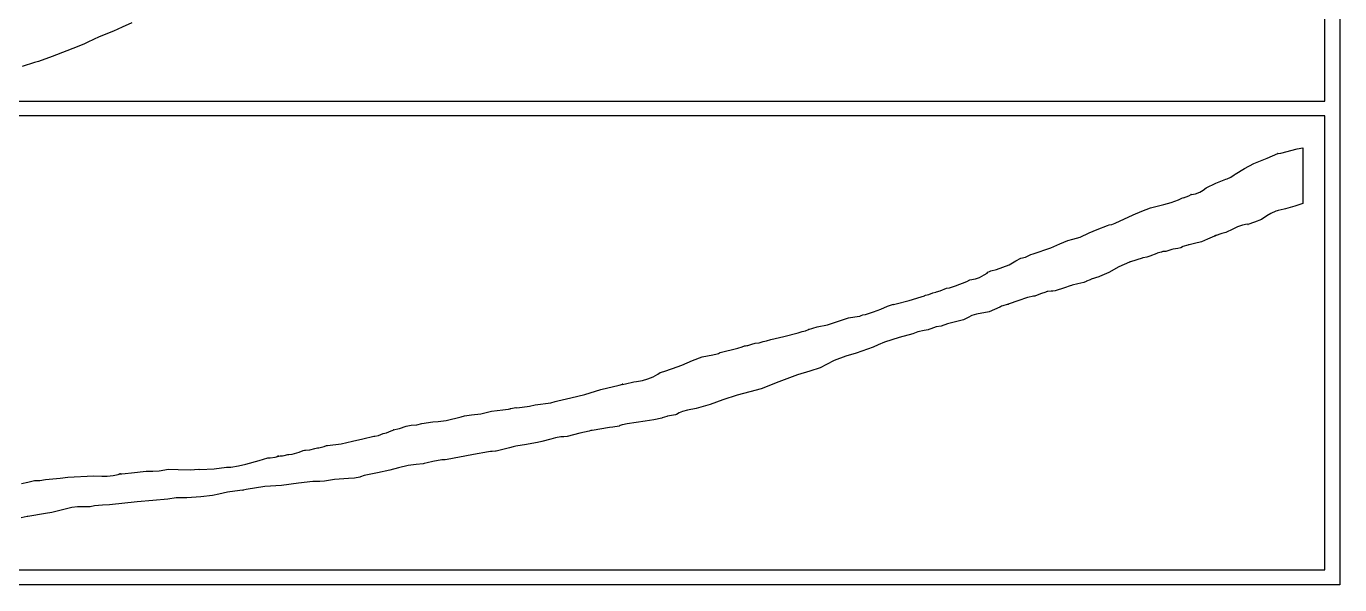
# Model space of a CAD drawing. Extents: x -2 to 804, y 122 to 569.
# Drawn here: x 450.3 to 804, y 121.8 to 272.3 of the extents above; entities that cross this region are included whole.
import ezdxf

# ---------------------------------------------------------------- set-up
doc = ezdxf.new("R2010")
doc.units = 0

msp = doc.modelspace()

# ---------------------------------------------------------------- linework, layer by layer
at = {"layer": '073'}
for p, q in [((800, 252.148), (800, 438.607)), ((804, 438.607), (804, 252.148)), ((478.72352, 273.19355), (476.13505, 272.08146)), ((469.93441, 269.42788), (466.81778, 268.01299)), ((473.72848, 270.98645), (469.93441, 269.42788)), ((476.13505, 272.08146), (473.72848, 270.98645)), ((463.98333, 266.75622), (457.2525, 264.10677)), ((465.94807, 267.57476), (463.98333, 266.75622)), ((466.81778, 268.01299), (465.94807, 267.57476)), ((452.47966, 262.51152), (449.20905, 261.45215)), ((453.58811, 262.81899), (452.47966, 262.51152)), ((457.2525, 264.10677), (453.58811, 262.81899)), ((1.99988, 252.148), (800, 252.148)), ((804, 252.148), (804, 250.149)), ((800, 248.148), (1.99988, 248.149)), ((800, 125.824), (800, 248.148)), ((804, 250.149), (804, 248.149)), ((804, 248.149), (804, 121.824)), ((784.4302, 236.77189), (787.32408, 238.00746)), ((787.32408, 238.00746), (787.261681, 237.973288)), ((787.261681, 237.973288), (787.38409, 237.976334)), ((787.38409, 237.976334), (788.17571, 238.13975)), ((788.17571, 238.13975), (792.49327, 239.24666)), ((792.49327, 239.24666), (794.0291, 239.52159)), ((794.0291, 239.52159), (794.0978, 239.52959)), ((794.0978, 239.52959), (794.099, 239.53)), ((794.099, 239.53), (794.103, 224.5221)), ((775.80127, 232.42693), (778.338681, 234.002993)), ((778.338681, 234.002993), (780.86659, 235.30427)), ((780.86659, 235.30427), (784.4302, 236.77189)), ((768.05704, 228.7946), (770.606814, 229.9899)), ((770.606814, 229.9899), (773.32287, 231.12727)), ((773.32287, 231.12727), (773.681269, 231.206385)), ((773.681269, 231.206385), (774.69126, 231.62699)), ((774.69126, 231.62699), (775.602335, 232.216834)), ((775.602335, 232.216834), (775.80127, 232.42693)), ((762.66305, 226.28985), (763.3488, 226.60714)), ((763.3488, 226.60714), (763.962011, 226.932544)), ((764.000365, 226.972474), (763.85988, 226.9358)), ((763.85988, 226.9358), (764.087282, 226.921946)), ((763.962011, 226.932544), (764.000365, 226.972474)), ((764.087282, 226.921946), (765.15644, 227.15437)), ((765.15644, 227.15437), (766.343783, 227.615554)), ((766.343783, 227.615554), (767.204842, 228.128366)), ((767.204842, 228.128366), (768.05704, 228.7946)), ((750.71225, 222.49699), (753.0008, 223.36013)), ((753.0008, 223.36013), (756.60199, 224.306628)), ((756.60199, 224.306628), (758.577144, 224.831456)), ((758.577144, 224.831456), (760.62204, 225.51711)), ((760.62204, 225.51711), (761.52121, 225.95635)), ((761.521, 225.956), (761.884649, 226.108934)), ((761.52121, 225.95635), (761.521, 225.956)), ((761.884649, 226.108934), (761.89669, 226.10379)), ((761.89669, 226.10379), (762.66305, 226.28985)), ((788.25236, 222.85113), (787.42399, 222.64547)), ((789.0673, 223.0506), (788.25236, 222.85113)), ((789.395539, 223.13245), (789.0673, 223.0506)), ((789.428, 223.139), (789.395539, 223.13245)), ((789.42887, 223.13923), (789.428, 223.139)), ((791.879537, 223.801689), (789.42887, 223.13923)), ((794.103, 224.5221), (791.879537, 223.801689)), ((743.49596, 219.20432), (748.39511, 221.452873)), ((748.39511, 221.452873), (750.71225, 222.49699)), ((781.02438, 219.51485), (779.28133, 218.87925)), ((782.88886, 220.26415), (781.02438, 219.51485)), ((784.360158, 221.211106), (782.88886, 220.26415)), ((785.401092, 221.847032), (784.360158, 221.211106)), ((786.75994, 222.4599), (785.401092, 221.847032)), ((787.11599, 222.56687), (786.75994, 222.4599)), ((787.42399, 222.64547), (787.11599, 222.56687)), ((734.07224, 215.49188), (736.51692, 216.619166)), ((736.51692, 216.619166), (738.65956, 217.56256)), ((738.65956, 217.56256), (741.50228, 218.62761)), ((741.50228, 218.62761), (741.92861, 218.75834)), ((741.92861, 218.75834), (742.61901, 218.86481)), ((742.61901, 218.86481), (743.49596, 219.20432)), ((770.26897, 215.77772), (768.400838, 214.883882)), ((770.31137, 215.79072), (770.26897, 215.77772)), ((770.715118, 215.962507), (770.31137, 215.79072)), ((770.42144, 215.82582), (770.715118, 215.962507)), ((770.43794, 215.82982), (770.42144, 215.82582)), ((772.22032, 216.418045), (770.43794, 215.82982)), ((773.33337, 216.71191), (772.22032, 216.418045)), ((775.227304, 217.645386), (773.33337, 216.71191)), ((776.456878, 218.210884), (775.227304, 217.645386)), ((777.84576, 218.69941), (776.456878, 218.210884)), ((779.072709, 218.932617), (777.84576, 218.69941)), ((779.308526, 218.921252), (779.072709, 218.932617)), ((779.28133, 218.87925), (779.308526, 218.921252)), ((721.47121, 210.99331), (726.15258, 212.57718)), ((726.15258, 212.57718), (728.648926, 213.681722)), ((728.648926, 213.681722), (730.78123, 214.57034)), ((730.78123, 214.57034), (730.782, 214.571)), ((730.782, 214.571), (732.139045, 214.885854)), ((732.139045, 214.885854), (734.07224, 215.49188)), ((760.398, 212.426), (759.09988, 212.21463)), ((760.39897, 212.42644), (760.398, 212.426)), ((761.18755, 212.62023), (760.39897, 212.42644)), ((761.67692, 212.88584), (761.18755, 212.62023)), ((761.77662, 212.91784), (761.67692, 212.88584)), ((763.10212, 213.3421), (761.77662, 212.91784)), ((763.237, 213.385), (763.10212, 213.3421)), ((763.23736, 213.38455), (763.237, 213.385)), ((763.4203, 213.42645), (763.23736, 213.38455)), ((764.91219, 213.76905), (763.4203, 213.42645)), ((766.79063, 214.20003), (764.91219, 213.76905)), ((768.400838, 214.883882), (766.79063, 214.20003)), ((714.96618, 208.05342), (716.795434, 209.071677)), ((716.795434, 209.071677), (718.09725, 209.77168)), ((718.09725, 209.77168), (719.37573, 210.08121)), ((719.37573, 210.08121), (720.79735, 210.79331)), ((720.79735, 210.79331), (721.47121, 210.99331)), ((747.41139, 208.77312), (744.52164, 207.44864)), ((747.47749, 208.80362), (747.41139, 208.77312)), ((747.64957, 208.85682), (747.47749, 208.80362)), ((750.82612, 209.84073), (747.64957, 208.85682)), ((751.00389, 209.89603), (750.82612, 209.84073)), ((751.09589, 209.90903), (751.00389, 209.89603)), ((752.01263, 210.04442), (751.09589, 209.90903)), ((752.90095, 210.38136), (752.01263, 210.04442)), ((754.72564, 211.07383), (752.90095, 210.38136)), ((754.85535, 211.12293), (754.72564, 211.07383)), ((755.87751, 211.42887), (754.85535, 211.12293)), ((755.95661, 211.44897), (755.87751, 211.42887)), ((756.39844, 211.5611), (755.95661, 211.44897)), ((756.508, 211.589), (756.39844, 211.5611)), ((756.52688, 211.58925), (756.508, 211.589)), ((757.11909, 211.60485), (756.52688, 211.58925)), ((757.16409, 211.60485), (757.11909, 211.60485)), ((758.7428, 212.12733), (757.16409, 211.60485)), ((759.09988, 212.21463), (758.7428, 212.12733)), ((707.009761, 204.640679), (708.24824, 205.27427)), ((708.24824, 205.27427), (709.0115, 205.8055)), ((709.0115, 205.8055), (709.20271, 206.00187)), ((709.20271, 206.00187), (709.64505, 206.18636)), ((709.64505, 206.18636), (710.065626, 206.372732)), ((710.04503, 206.36517), (711.58447, 206.72019)), ((710.065626, 206.372732), (710.04503, 206.36517)), ((711.58447, 206.72019), (714.96618, 208.05342)), ((741.84842, 205.98569), (739.30387, 204.84414)), ((744.52164, 207.44864), (741.84842, 205.98569)), ((696.37661, 201.0244), (698.12328, 201.75047)), ((698.12328, 201.75047), (698.896119, 201.847534)), ((698.896119, 201.847534), (700.53967, 202.34578)), ((700.53967, 202.34578), (703.58289, 203.52659)), ((703.58289, 203.52659), (704.37974, 203.93275)), ((704.37974, 203.93275), (705.911761, 204.278122)), ((705.911761, 204.278122), (707.009761, 204.640679)), ((729.86467, 201.85272), (727.35165, 201.00521)), ((731.4346, 202.38239), (729.86467, 201.85272)), ((731.71831, 202.47799), (731.4346, 202.38239)), ((731.96274, 202.53739), (731.71831, 202.47799)), ((733.44895, 202.89654), (731.96274, 202.53739)), ((735.05247, 203.28463), (733.44895, 202.89654)), ((735.73408, 203.52286), (735.05247, 203.28463)), ((735.83537, 203.56986), (735.73408, 203.52286)), ((736.74746, 203.99515), (735.83537, 203.56986)), ((736.96863, 204.09853), (736.74746, 203.99515)), ((737.05853, 204.12693), (736.96863, 204.09853)), ((739.16228, 204.79874), (737.05853, 204.12693)), ((739.30387, 204.84414), (739.16228, 204.79874)), ((684.58684, 197.47817), (688.003894, 198.415246)), ((688.003894, 198.415246), (691.23449, 199.3778)), ((691.23449, 199.3778), (692.15123, 199.70181)), ((692.15123, 199.70181), (692.2675, 199.74731)), ((692.2675, 199.74731), (692.48455, 199.85015)), ((692.48455, 199.85015), (693.38268, 200.05737)), ((693.38268, 200.05737), (693.383, 200.057)), ((693.383, 200.057), (694.39431, 200.49624)), ((694.39431, 200.49624), (695.23508, 200.67452)), ((695.23508, 200.67452), (695.42525, 200.72572)), ((695.42525, 200.72572), (696.37661, 201.0244)), ((717.276847, 198.33945), (715.00103, 197.47676)), ((719.88136, 199.19293), (717.276847, 198.33945)), ((719.96716, 199.22293), (719.88136, 199.19293)), ((721.52727, 199.5795), (719.96716, 199.22293)), ((721.91794, 199.6121), (721.52727, 199.5795)), ((722.49982, 199.81157), (721.91794, 199.6121)), ((723.7199, 200.27252), (722.49982, 199.81157)), ((724.53639, 200.57587), (723.7199, 200.27252)), ((724.87125, 200.69369), (724.53639, 200.57587)), ((724.91155, 200.70509), (724.87125, 200.69369)), ((725.23504, 200.79449), (724.91155, 200.70509)), ((725.33685, 200.82289), (725.23504, 200.79449)), ((725.37815, 200.82589), (725.33685, 200.82289)), ((726.262341, 200.918653), (725.37815, 200.82589)), ((726.73827, 200.88429), (726.262341, 200.918653)), ((726.76667, 200.88429), (726.73827, 200.88429)), ((727.35165, 201.00521), (726.76667, 200.88429)), ((675.14944, 194.33932), (675.59127, 194.55893)), ((675.59127, 194.55893), (676.26772, 194.65243)), ((676.26772, 194.65243), (676.269, 194.653)), ((676.269, 194.653), (678.462962, 195.323011)), ((678.462962, 195.323011), (680.425588, 196.100086)), ((680.425588, 196.100086), (682.20722, 196.83601)), ((682.20722, 196.83601), (683.8582, 197.38257)), ((683.8582, 197.38257), (683.762607, 197.346236)), ((683.762607, 197.346236), (683.853689, 197.34127)), ((683.853689, 197.34127), (684.58684, 197.47817)), ((706.21136, 194.73202), (704.931081, 194.318241)), ((709.5941, 195.36247), (706.21136, 194.73202)), ((712.43785, 196.63268), (709.5941, 195.36247)), ((712.50195, 196.66368), (712.43785, 196.63268)), ((712.63114, 196.71898), (712.50195, 196.66368)), ((712.90244, 196.84043), (712.63114, 196.71898)), ((713.23989, 196.93963), (712.90244, 196.84043)), ((714.47082, 197.3029), (713.23989, 196.93963)), ((714.692, 197.368), (714.47082, 197.3029)), ((714.69253, 197.36823), (714.692, 197.368)), ((715.00103, 197.47676), (714.69253, 197.36823)), ((660.94154, 190.59368), (663.26595, 191.30887)), ((663.26595, 191.30887), (666.01048, 191.84476)), ((666.01048, 191.84476), (668.9768, 192.800563)), ((668.9768, 192.800563), (671.70522, 193.74645)), ((671.70522, 193.74645), (673.4059, 194.03169)), ((673.4059, 194.03169), (674.65182, 194.21722)), ((674.65182, 194.21722), (674.71742, 194.22722)), ((674.71742, 194.22722), (674.97477, 194.28352)), ((674.97477, 194.28352), (675.14944, 194.33932)), ((695.27818, 191.26712), (693.86276, 190.77362)), ((696.65483, 191.46608), (695.27818, 191.26712)), ((698.37049, 192.08722), (696.65483, 191.46608)), ((702.6555, 193.19053), (698.37049, 192.08722)), ((703.937549, 193.854385), (702.6555, 193.19053)), ((704.931081, 194.318241), (703.937549, 193.854385)), ((648.75567, 187.38365), (649.63727, 187.51957)), ((649.63727, 187.51957), (650.82583, 187.88181)), ((650.82583, 187.88181), (654.321769, 188.67349)), ((654.321769, 188.67349), (658.10807, 189.6569)), ((658.10807, 189.6569), (659.23772, 190.09253)), ((659.23772, 190.09253), (660.10795, 190.23464)), ((660.10795, 190.23464), (660.108, 190.234)), ((660.108, 190.234), (660.973221, 190.547111)), ((661.0641, 190.620779), (660.94154, 190.59368)), ((660.973221, 190.547111), (661.0641, 190.620779)), ((685.389091, 188.452512), (681.39272, 187.21413)), ((689.07494, 189.44605), (685.389091, 188.452512)), ((690.36633, 189.93595), (689.07494, 189.44605)), ((692.04469, 190.296261), (690.36633, 189.93595)), ((693.15014, 190.48681), (692.04469, 190.296261)), ((693.306774, 190.554649), (693.15014, 190.48681)), ((693.86276, 190.77362), (693.306774, 190.554649)), ((635.16995, 183.76308), (636.34507, 184.01475)), ((636.34507, 184.01475), (636.7037, 184.14395)), ((636.7037, 184.14395), (636.99568, 184.3)), ((636.99568, 184.3), (637.18274, 184.43592)), ((637.18274, 184.43592), (641.91166, 185.54799)), ((641.91166, 185.54799), (643.03148, 185.95986)), ((643.03148, 185.95986), (643.68777, 186.1986)), ((643.68777, 186.1986), (643.83299, 186.2343)), ((643.83299, 186.2343), (643.92909, 186.2313)), ((643.92909, 186.2313), (644.29858, 186.2514)), ((644.29858, 186.2514), (644.58797, 186.3031)), ((644.58797, 186.3031), (645.68868, 186.60075)), ((645.68868, 186.60075), (646.53979, 186.88962)), ((646.53979, 186.88962), (647.68752, 187.01313)), ((647.68752, 187.01313), (648.75567, 187.38365)), ((673.77044, 184.18383), (670.983553, 183.365537)), ((678.36758, 185.80388), (673.77044, 184.18383)), ((679.663681, 186.430967), (678.36758, 185.80388)), ((681.39272, 187.21413), (679.663681, 186.430967)), ((624.295529, 180.070115), (626.83557, 181.00459)), ((626.83557, 181.00459), (629.674045, 182.23449)), ((629.674045, 182.23449), (632.27348, 183.19052)), ((632.27348, 183.19052), (635.16995, 183.76308)), ((665.745107, 181.16036), (664.03719, 180.24401)), ((667.87055, 182.25836), (665.745107, 181.16036)), ((670.983553, 183.365537), (667.87055, 182.25836)), ((616.21762, 176.84154), (617.642855, 177.254786)), ((617.642855, 177.254786), (619.1208, 177.85698)), ((619.1208, 177.85698), (620.375941, 178.578292)), ((620.375941, 178.578292), (621.02869, 179.00421)), ((621.02869, 179.00421), (621.93458, 179.2848)), ((621.93458, 179.2848), (624.295529, 180.070115)), ((657.95487, 178.38211), (652.966156, 176.483538)), ((661.281345, 179.348648), (657.95487, 178.38211)), ((664.03719, 180.24401), (661.281345, 179.348648)), ((600.67283, 173.08558), (604.98988, 174.4612)), ((604.98988, 174.4612), (609.92239, 175.55416)), ((609.92239, 175.55416), (610.91045, 175.89317)), ((610.91045, 175.89317), (610.71825, 175.83813)), ((610.71825, 175.83813), (610.775055, 175.813312)), ((610.775055, 175.813312), (611.63443, 175.90777)), ((611.63443, 175.90777), (613.90251, 176.45865)), ((613.90251, 176.45865), (614.64562, 176.55835)), ((614.64562, 176.55835), (616.21762, 176.84154)), ((645.174585, 173.807011), (641.68196, 172.92249)), ((648.19216, 174.62215), (645.174585, 173.807011)), ((652.966156, 176.483538), (648.19216, 174.62215)), ((583.84543, 169.62224), (585.791886, 169.967416)), ((585.791886, 169.967416), (587.2783, 170.27801)), ((587.2783, 170.27801), (591.50181, 170.84541)), ((591.50181, 170.84541), (592.6914, 171.16219)), ((592.6914, 171.16219), (593.41849, 171.38801)), ((593.41849, 171.38801), (596.94748, 172.22309)), ((596.94748, 172.22309), (600.67283, 173.08558)), ((634.41316, 170.3671), (630.6661, 169.27466)), ((637.900504, 171.599623), (634.41316, 170.3671)), ((641.68196, 172.92249), (637.900504, 171.599623)), ((563.3944, 166.10609), (567.42154, 167.03988)), ((567.42154, 167.03988), (568.32536, 167.35923)), ((568.32536, 167.35923), (570.203688, 167.595904)), ((570.203688, 167.595904), (572.71011, 167.91219)), ((572.71011, 167.91219), (575.52854, 168.54935)), ((575.52854, 168.54935), (578.57384, 168.90953)), ((578.57384, 168.90953), (580.00786, 169.08781)), ((580.00786, 169.08781), (580.07816, 169.09811)), ((580.07816, 169.09811), (580.15156, 169.11111)), ((580.15156, 169.11111), (580.55928, 169.2279)), ((580.54848, 169.2977), (580.75363, 169.3328)), ((580.55928, 169.2279), (580.54848, 169.2977)), ((580.75363, 169.3328), (582.07551, 169.54106)), ((582.07551, 169.54106), (582.42743, 169.52146)), ((582.42743, 169.52146), (583.84543, 169.62224)), ((619.244831, 166.256025), (616.952194, 165.900822)), ((621.41098, 166.71382), (619.244831, 166.256025)), ((621.54999, 166.76032), (621.41098, 166.71382)), ((622.8202, 167.1877), (621.54999, 166.76032)), ((622.95146, 167.2316), (622.8202, 167.1877)), ((625.12393, 167.62435), (622.95146, 167.2316)), ((625.41952, 167.70905), (625.12393, 167.62435)), ((625.42352, 167.71405), (625.41952, 167.70905)), ((626.07051, 168.15381), (625.42352, 167.71405)), ((626.95728, 168.46025), (626.07051, 168.15381)), ((628.34272, 168.82818), (626.95728, 168.46025)), ((630.6661, 169.27466), (628.34272, 168.82818)), ((546.34795, 162.55899), (547.28277, 162.74761)), ((547.28277, 162.74761), (548.51267, 163.25868)), ((548.51267, 163.25868), (549.054469, 163.495695)), ((549.054469, 163.495695), (549.178449, 163.552319)), ((549.06871, 163.52223), (550.82209, 163.95683)), ((549.178449, 163.552319), (549.06871, 163.52223)), ((550.82209, 163.95683), (552.576606, 164.521389)), ((552.576606, 164.521389), (553.95058, 164.8529)), ((553.95058, 164.8529), (555.42853, 164.9315)), ((555.42853, 164.9315), (555.429, 164.932)), ((555.429, 164.932), (556.81186, 165.28908)), ((556.81186, 165.28908), (559.74501, 165.70972)), ((559.74501, 165.70972), (561.240268, 165.788666)), ((561.240268, 165.788666), (563.3944, 166.10609)), ((601.884, 163.22556), (599.38027, 162.62919)), ((602.3434, 163.3351), (601.884, 163.22556)), ((602.70669, 163.3945), (602.3434, 163.3351)), ((607.3834, 164.15571), (602.70669, 163.3945)), ((608.27689, 164.30144), (607.3834, 164.15571)), ((609.90108, 164.58978), (608.27689, 164.30144)), ((610.08246, 164.68848), (609.90108, 164.58978)), ((610.22095, 164.72568), (610.08246, 164.68848)), ((610.75942, 164.86985), (610.22095, 164.72568)), ((610.85762, 164.89635), (610.75942, 164.86985)), ((612.08855, 165.14439), (610.85762, 164.89635)), ((616.952194, 165.900822), (612.08855, 165.14439)), ((530.50753, 159.06158), (531.08528, 159.29672)), ((531.08528, 159.29672), (531.38656, 159.34992)), ((531.38656, 159.34992), (535.04421, 159.83104)), ((535.04421, 159.83104), (538.102325, 160.51478)), ((538.102325, 160.51478), (540.87124, 161.16633)), ((540.87124, 161.16633), (543.89845, 161.88156)), ((543.89845, 161.88156), (543.899, 161.881)), ((543.899, 161.881), (544.151475, 161.870531)), ((544.151475, 161.870531), (545.14285, 162.07115)), ((545.14285, 162.07115), (546.34795, 162.55899)), ((582.63918, 159.22576), (582.12706, 159.13636)), ((584.4587, 159.5441), (582.63918, 159.22576)), ((587.90759, 160.14717), (584.4587, 159.5441)), ((589.07703, 160.44533), (587.90759, 160.14717)), ((591.49703, 161.06236), (589.07703, 160.44533)), ((592.75432, 161.38274), (591.49703, 161.06236)), ((594.24829, 161.66902), (592.75432, 161.38274)), ((594.89786, 161.70002), (594.24829, 161.66902)), ((595.08544, 161.66492), (594.89786, 161.70002)), ((595.92105, 161.80496), (595.08544, 161.66492)), ((599.38027, 162.62919), (595.92105, 161.80496)), ((512.99645, 155.31399), (515.2847, 155.97442)), ((515.2847, 155.97442), (515.94435, 155.990755)), ((515.94435, 155.990755), (517.30111, 156.1687)), ((517.30111, 156.1687), (518.24434, 156.450224)), ((518.03491, 156.46276), (517.881259, 156.415349)), ((517.881259, 156.415349), (518.027375, 156.431861)), ((518.027375, 156.431861), (518.67363, 156.51806)), ((518.27975, 156.50459), (518.03491, 156.46276)), ((518.24434, 156.450224), (518.27975, 156.50459)), ((518.67363, 156.51806), (519.25498, 156.56556)), ((519.25498, 156.56556), (519.76194, 156.61726)), ((519.76194, 156.61726), (520.75413, 156.88028)), ((520.75413, 156.88028), (520.96704, 156.95208)), ((520.96704, 156.95208), (521.84604, 157.02648)), ((521.84604, 157.02648), (523.748205, 157.539585)), ((523.748205, 157.539585), (524.80503, 157.95099)), ((524.80503, 157.95099), (525.19415, 158.04089)), ((525.19415, 158.04089), (525.42878, 158.05389)), ((525.42878, 158.05389), (526.65867, 158.18618)), ((526.65867, 158.18618), (528.01416, 158.50918)), ((528.01416, 158.50918), (528.701305, 158.688126)), ((528.701305, 158.688126), (528.93554, 158.75257)), ((528.93554, 158.75257), (529.042521, 158.73338)), ((529.042521, 158.73338), (529.81869, 158.87505)), ((529.81869, 158.87505), (530.50753, 159.06158)), ((570.23063, 156.86011), (563.64395, 155.57905)), ((570.72311, 156.94231), (570.23063, 156.86011)), ((574.79573, 157.61927), (570.72311, 156.94231)), ((575.28355, 157.70037), (574.79573, 157.61927)), ((575.74916, 157.73757), (575.28355, 157.70037)), ((576.61164, 157.80627), (575.74916, 157.73757)), ((576.83385, 157.82377), (576.61164, 157.80627)), ((580.38557, 158.70432), (576.83385, 157.82377)), ((581.35553, 158.94515), (580.38557, 158.70432)), ((582.12706, 159.13636), (581.35553, 158.94515)), ((478.57944, 151.94091), (482.58488, 152.40136)), ((482.58488, 152.40136), (484.371705, 152.431705)), ((484.371705, 152.431705), (486.05701, 152.55172)), ((486.05701, 152.55172), (488.58864, 152.95635)), ((488.58864, 152.95635), (491.212832, 152.910812)), ((491.212832, 152.910812), (494.44307, 152.77445)), ((494.44307, 152.77445), (496.73904, 152.92224)), ((496.73904, 152.92224), (497.01191, 152.91034)), ((497.01191, 152.91034), (500.84474, 153.023)), ((500.84474, 153.023), (504.1629, 153.53719)), ((504.1629, 153.53719), (505.33595, 153.53219)), ((505.33595, 153.53219), (507.418668, 153.828949)), ((507.418668, 153.828949), (509.386981, 154.282506)), ((509.386981, 154.282506), (512.99645, 155.31399)), ((548.1384, 152.64778), (544.879346, 152.004312)), ((550.487731, 153.296649), (548.1384, 152.64778)), ((553.15876, 153.93762), (550.487731, 153.296649)), ((555.24437, 154.198864), (553.15876, 153.93762)), ((557.17092, 154.39236), (555.24437, 154.198864)), ((557.45359, 154.45846), (557.142406, 154.393164)), ((557.142406, 154.393164), (557.17092, 154.39236)), ((558.24683, 154.64658), (557.45359, 154.45846)), ((559.72012, 154.98868), (558.24683, 154.64658)), ((562.20007, 155.46255), (559.72012, 154.98868)), ((562.52202, 155.50695), (562.20007, 155.46255)), ((562.98039, 155.50295), (562.52202, 155.50695)), ((563.06569, 155.48655), (562.98039, 155.50295)), ((563.64395, 155.57905), (563.06569, 155.48655)), ((448.94663, 149.11496), (450.734169, 149.475181)), ((450.734169, 149.475181), (452.11388, 149.82656)), ((452.11388, 149.82656), (452.52366, 149.90616)), ((452.52366, 149.90616), (452.67043, 149.87206)), ((452.67043, 149.87206), (453.88999, 149.92686)), ((453.88999, 149.92686), (455.48784, 150.20435)), ((455.48784, 150.20435), (459.3739, 150.50563)), ((459.3739, 150.50563), (461.47662, 150.80638)), ((461.47662, 150.80638), (468.34337, 151.14539)), ((468.34337, 151.14539), (470.643814, 151.100197)), ((470.643814, 151.100197), (472.055267, 151.092777)), ((472.055267, 151.092777), (473.63659, 151.23379)), ((473.63659, 151.23379), (475.051666, 151.535377)), ((475.051666, 151.535377), (475.257058, 151.641167)), ((475.17654, 151.69163), (475.64475, 151.70163)), ((475.257058, 151.641167), (475.17654, 151.69163)), ((475.64475, 151.70163), (475.51328, 151.684605)), ((475.51328, 151.684605), (475.67935, 151.70163)), ((475.67935, 151.70163), (475.9796, 151.72493)), ((475.9796, 151.72493), (476.89788, 151.79623)), ((476.89788, 151.79623), (478.57944, 151.94091)), ((523.60743, 149.22581), (518.97051, 148.54988)), ((527.41806, 149.60615), (523.60743, 149.22581)), ((529.32441, 149.64545), (527.41806, 149.60615)), ((530.55636, 149.73015), (529.32441, 149.64545)), ((533.27402, 150.20611), (530.55636, 149.73015)), ((537.052935, 150.473671), (533.27402, 150.20611)), ((538.690951, 150.564615), (537.052935, 150.473671)), ((540.12943, 150.77763), (538.690951, 150.564615)), ((540.305579, 150.898249), (540.12943, 150.77763)), ((541.303, 151.236), (540.305579, 150.898249)), ((541.30419, 151.23597), (541.303, 151.236)), ((544.879346, 152.004312), (541.30419, 151.23597)), ((490.60069, 145.21), (488.42872, 144.89374)), ((490.811, 145.219), (490.60069, 145.21)), ((493.51213, 145.21866), (490.811, 145.219)), ((497.24936, 145.48427), (493.51213, 145.21866)), ((500.41711, 145.8341), (497.24936, 145.48427)), ((502.162256, 146.265191), (500.41711, 145.8341)), ((504.43187, 146.76067), (502.162256, 146.265191)), ((507.765, 147.218), (504.43187, 146.76067)), ((507.76809, 147.21763), (507.765, 147.218)), ((508.525308, 147.26273), (507.76809, 147.21763)), ((508.5851, 147.22953), (508.525308, 147.26273)), ((508.689793, 147.298988), (508.5851, 147.22953)), ((509.50082, 147.51531), (508.689793, 147.298988)), ((514.4881, 148.30596), (509.50082, 147.51531)), ((518.97051, 148.54988), (514.4881, 148.30596)), ((459.655772, 141.900522), (457.16242, 141.25935)), ((462.57553, 142.62256), (459.655772, 141.900522)), ((464.092664, 142.806882), (462.57553, 142.62256)), ((465.425842, 142.828614), (464.092664, 142.806882)), ((467.49926, 142.82049), (465.425842, 142.828614)), ((468.66093, 143.08248), (467.49926, 142.82049)), ((470.83451, 143.273436), (468.66093, 143.08248)), ((472.69789, 143.37083), (470.83451, 143.273436)), ((480.09177, 144.18939), (472.69789, 143.37083)), ((484.330524, 144.501819), (480.09177, 144.18939)), ((488.42872, 144.89374), (484.330524, 144.501819)), ((450.52716, 140.18587), (448.90659, 139.80863)), ((450.69046, 140.21237), (450.52716, 140.18587)), ((455.41472, 140.97667), (450.69046, 140.21237)), ((457.16242, 141.25935), (455.41472, 140.97667)), ((1.99988, 125.824), (800, 125.824)), ((804, 121.824), (-1.99988, 121.824))]:
    msp.add_line(p, q, dxfattribs=at)

doc.saveas('drawing.dxf')
